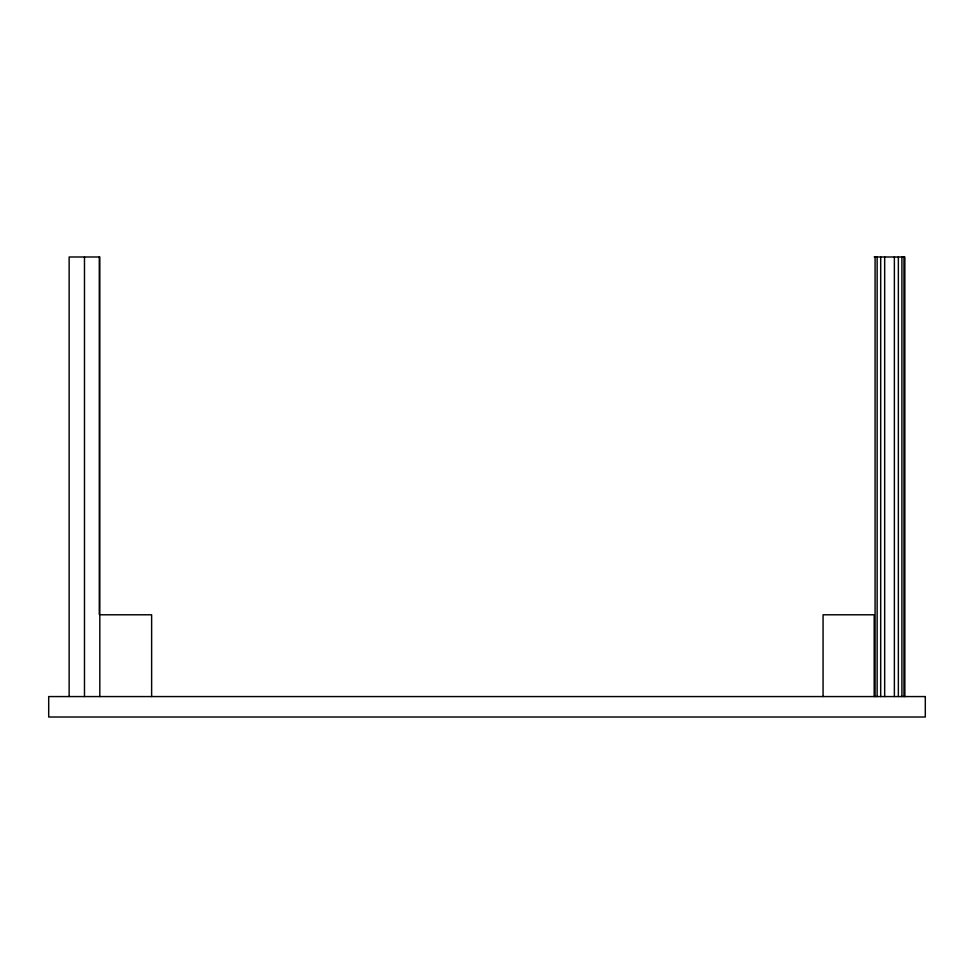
<?xml version="1.0" encoding="UTF-8"?>
<svg xmlns="http://www.w3.org/2000/svg" width="974" height="974" viewBox="0 0 974 974"><rect width="100%" height="100%" fill="white"/><g stroke="black" fill="none" stroke-linecap="round" stroke-linejoin="round"><path stroke-width="1.46" d="M874.189 256.99L904.858 256.99L904.858 696.568M903.969 256.99L903.969 696.568M901.9 256.99L901.9 696.568M898.357 256.99L898.357 696.568M894.376 256.99L894.376 696.568M884.672 256.99L884.672 696.568M880.691 256.99L880.691 696.568M877.136 256.99L877.136 696.568M875.078 256.99L875.078 696.568M874.189 696.568L874.189 614.789L823.067 614.789L823.067 696.568M151.627 696.568L151.627 614.789L99.811 614.789L99.811 696.568M99.811 614.436L99.811 256.99L69.142 256.99L69.142 696.568M99.287 256.99L99.287 614.436M84.482 256.99L84.482 696.568M925.3 696.568L48.7 696.568L48.7 717.01L925.3 717.01L925.3 696.568"/></g></svg>
